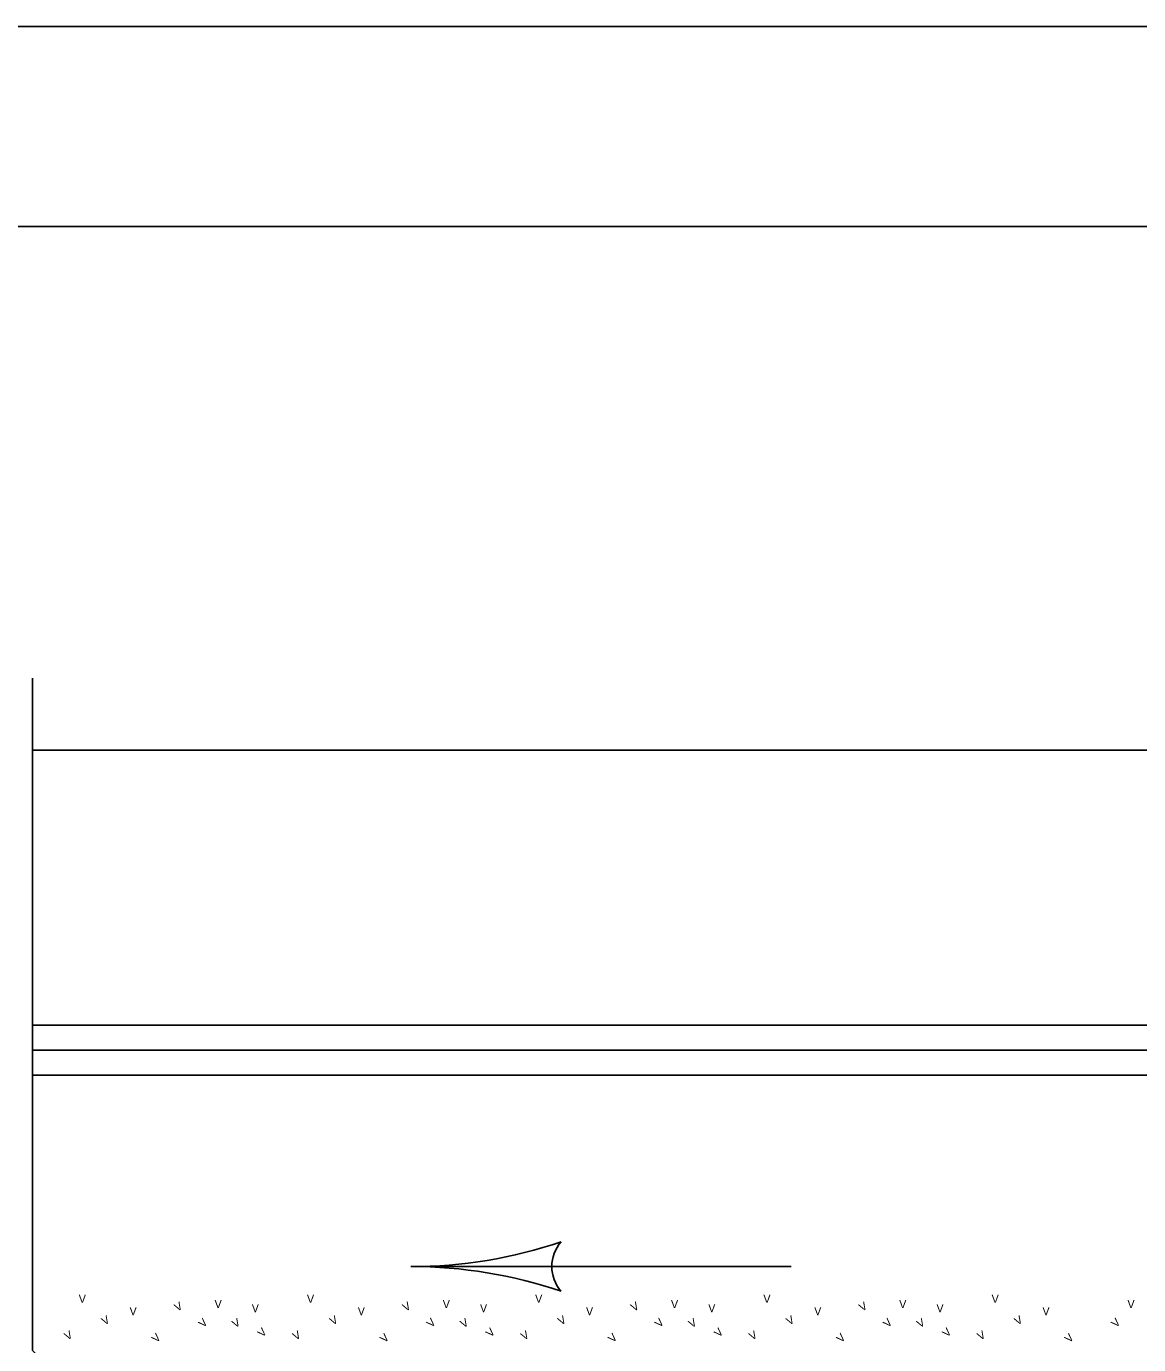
# Model space of a CAD drawing. Extents: x 997.6 to 1036.7, y 998.9 to 1022.9.
# Drawn here: x 1010.503 to 1013.284, y 1018.705 to 1022 of the extents above; entities that cross this region are included whole.
import ezdxf

# ---------------------------------------------------------------- set-up
doc = ezdxf.new("R2010")
doc.units = 0
for name, color, linetype in [('Level 1', 7, 'Continuous'), ('Level 10', 7, 'Continuous'), ('Level 11', 7, 'Continuous'), ('Level 14', 7, 'Continuous')]:
    doc.layers.add(name, color=color, linetype=linetype)

msp = doc.modelspace()

# ---------------------------------------------------------------- linework, layer by layer
at = {"layer": 'Level 1'}
for p, q in [((1010.5186, 1020.1908), (1033.6663, 1020.1908)), ((1010.5186, 1019.5033), (1022.0386, 1019.5033)), ((1010.5186, 1019.4408), (1033.6663, 1019.4408)), ((1010.5186, 1019.3783), (1022.0386, 1019.3783)), ((1011.4651, 1018.9003), (1012.4154, 1018.9003))]:
    msp.add_line(p, q, dxfattribs=at)
msp.add_lwpolyline([(1010.5186, 1018.1074), (1010.5186, 1018.3574), (1010.3519, 1018.5242), (1010.6853, 1018.5242), (1010.5186, 1018.6908), (1010.5186, 1020.3711)], dxfattribs=at)
for centre, radius, start, end in [((1011.4651, 1020.0722), 1.1719, 270, 288.6688), ((1011.9107, 1018.9002), 0.0937, 138.7746, 220.8913), ((1011.4651, 1020.0722), 1.1719, 269.9878, 270), ((1011.4651, 1017.7285), 1.1719, 71.3472, 89.9939)]:
    msp.add_arc(centre, radius, start, end, dxfattribs=at)
at = {"layer": 'Level 10'}
msp.add_line((1007, 1021.5), (1035.5, 1021.5), dxfattribs=at)
at = {"layer": 'Level 11'}
msp.add_lwpolyline([(1007, 1000.5), (1035.5, 1000.5), (1035.5, 1021.5), (1007, 1021.5)], close=True, dxfattribs=at)
at = {"layer": 'Level 14'}
msp.add_line((1000, 1022), (1036, 1022), dxfattribs=at)

# ---------------------------------------------------------------- texts
at = {"layer": 'Level 1'}
for p in [(1010.6342, 1018.8097), (1011.2048, 1018.8097), (1011.7753, 1018.8097), (1012.3459, 1018.8097), (1012.9165, 1018.8097), (1010.7613, 1018.7788), (1010.9738, 1018.7965), (1011.0668, 1018.7863), (1011.3318, 1018.7788), (1011.5443, 1018.7965), (1011.6374, 1018.7863), (1011.9024, 1018.7788), (1012.1149, 1018.7965), (1012.208, 1018.7863), (1012.473, 1018.7788), (1012.6855, 1018.7965), (1012.7786, 1018.7863), (1013.0436, 1018.7788), (1013.2561, 1018.7965)]:
    msp.add_text('V', height=0.02, dxfattribs=at).set_placement(p)
for rotation, p in [(29.9221, (1010.8804, 1018.7872)), (29.9221, (1011.451, 1018.7872)), (29.9221, (1012.0216, 1018.7872)), (29.9221, (1012.5922, 1018.7872)), (29.9221, (1010.6983, 1018.7528)), (45, (1010.9453, 1018.7463)), (29.9221, (1011.0248, 1018.746)), (29.9221, (1011.2689, 1018.7528)), (45, (1011.5159, 1018.7463)), (29.9221, (1011.5953, 1018.746)), (29.9221, (1011.8395, 1018.7528)), (45, (1012.0865, 1018.7463)), (29.9221, (1012.1659, 1018.746)), (29.9221, (1012.4101, 1018.7528)), (45, (1012.6571, 1018.7463)), (29.9221, (1012.7365, 1018.746)), (29.9221, (1012.9807, 1018.7528)), (45, (1013.2277, 1018.7463)), (29.9221, (1010.6056, 1018.7151)), (45, (1010.8286, 1018.7084)), (45, (1011.0934, 1018.7222)), (29.9221, (1011.1762, 1018.7151)), (45, (1011.3992, 1018.7084)), (45, (1011.664, 1018.7222)), (29.9221, (1011.7468, 1018.7151)), (45, (1011.9698, 1018.7084)), (45, (1012.2346, 1018.7222)), (29.9221, (1012.3173, 1018.7151)), (45, (1012.5403, 1018.7084)), (45, (1012.8052, 1018.7222)), (29.9221, (1012.8879, 1018.7151)), (45, (1013.1109, 1018.7084))]:
    msp.add_text('V', height=0.02, rotation=rotation, dxfattribs=at).set_placement(p)

doc.saveas('drawing.dxf')
